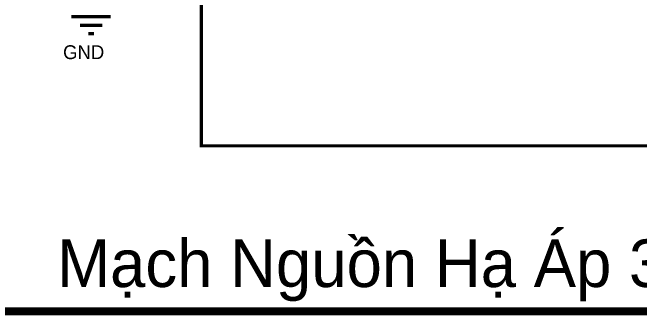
# Model space of a CAD drawing. Header units: millimetres. Extents: x 0 to 394, y 0 to 282.
# Drawn here: x 247.9 to 304.8, y 204.6 to 232.1 of the extents above; entities that cross this region are included whole.
import ezdxf

# ---------------------------------------------------------------- set-up
doc = ezdxf.new("R2010")
doc.units = ezdxf.units.MM
doc.layers.add('Sheet', color=255, linetype='Continuous')

msp = doc.modelspace()

# ---------------------------------------------------------------- linework, layer by layer
at = {"layer": 'Sheet'}
for points, const_width in [([(275.015, 249.999), (265.02, 249.999), (265.02, 219.99), (379.999, 219.99), (379.999, 244.99), (375.012, 244.99), (375.012, 240.139)], 0.3), ([(253.228, 231.693), (256.776, 231.693)], 0.3), ([(253.991, 230.929), (256.024, 230.929)], 0.3), ([(254.755, 230.166), (255.26, 230.166)], 0.3), ([(220.008, 204.986), (390.016, 204.986)], 0.749)]:
    msp.add_lwpolyline(points, dxfattribs=dict(at, const_width=const_width))

# ---------------------------------------------------------------- texts
for s, height, p in [('GND', 1.2579, (252.464, 227.852)), ('Mạch Nguồn Hạ Áp 3.3V LM2596', 4.31266, (251.925, 207.187))]:
    msp.add_text(s, height=height, dxfattribs=at).set_placement(p)

doc.saveas('drawing.dxf')
